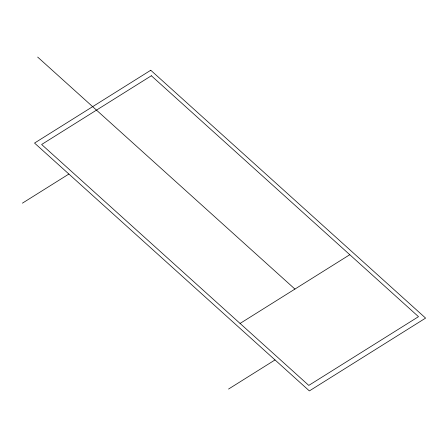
<?xml version="1.0" encoding="UTF-8"?>
<svg xmlns="http://www.w3.org/2000/svg" width="448" height="448" viewBox="0 0 448 448"><rect width="100%" height="100%" fill="white"/><g stroke="black" fill="none" stroke-linecap="round" stroke-linejoin="round"><path stroke-width="0.67" d="M22.4 203.168L68.891 174.042M240.072 323.445L349.787 254.71M228.536 389.06L275.022 359.934M37.677 57.086L294.93 289.078M150.758 70.252L34.535 143.063L309.378 390.914L425.6 318.102L150.758 70.252M151.351 75.757L41.636 144.491L308.784 385.403L418.499 316.674L151.351 75.757"/></g></svg>
